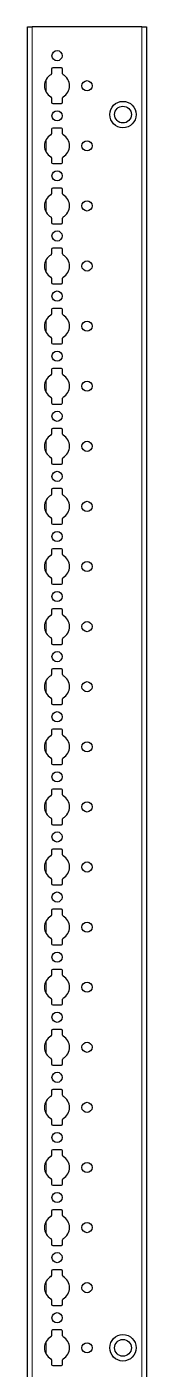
# Model space of a CAD drawing. Header units: millimetres. Extents: x -199 to 2982, y -1847 to 1507.
# Drawn here: x 2933 to 2982, y -311 to 247 of the extents above; entities that cross this region are included whole.
import ezdxf

# ---------------------------------------------------------------- set-up
doc = ezdxf.new("R2010")
doc.units = ezdxf.units.MM

msp = doc.modelspace()

# ---------------------------------------------------------------- linework, layer by layer
at = {"color": 7, "linetype": 'Continuous', "lineweight": 25}
for p, q in [((2932.54, -851.79), (2932.54, 247.21)), ((2932.54, 247.21), (2934.54, 247.21)), ((2980.24, 247.21), (2934.54, 247.21)), ((2980.24, 247.21), (2982.24, 247.21)), ((2982.24, 247.21), (2982.24, -851.79)), ((2942.59, 229.61), (2942.59, 227.73)), ((2946.69, 230.11), (2943.09, 230.11)), ((2947.19, 227.73), (2947.19, 229.61)), ((2942.59, 217.68), (2942.59, 215.81)), ((2943.09, 215.31), (2946.69, 215.31)), ((2947.19, 215.81), (2947.19, 217.68)), ((2942.59, 204.61), (2942.59, 202.73)), ((2946.69, 205.11), (2943.09, 205.11)), ((2947.19, 202.73), (2947.19, 204.61)), ((2942.59, 192.68), (2942.59, 190.81)), ((2943.09, 190.31), (2946.69, 190.31)), ((2947.19, 190.81), (2947.19, 192.68)), ((2942.59, 179.61), (2942.59, 177.73)), ((2946.69, 180.11), (2943.09, 180.11)), ((2947.19, 177.73), (2947.19, 179.61)), ((2942.59, 167.68), (2942.59, 165.81)), ((2947.19, 165.81), (2947.19, 167.68)), ((2943.09, 165.31), (2946.69, 165.31)), ((2942.59, 154.61), (2942.59, 152.73)), ((2946.69, 155.11), (2943.09, 155.11)), ((2947.19, 152.73), (2947.19, 154.61)), ((2942.59, 142.68), (2942.59, 140.81)), ((2943.09, 140.31), (2946.69, 140.31)), ((2947.19, 140.81), (2947.19, 142.68)), ((2942.59, 129.61), (2942.59, 127.73)), ((2946.69, 130.11), (2943.09, 130.11)), ((2947.19, 127.73), (2947.19, 129.61)), ((2942.59, 117.68), (2942.59, 115.81)), ((2947.19, 115.81), (2947.19, 117.68)), ((2943.09, 115.31), (2946.69, 115.31)), ((2942.59, 104.61), (2942.59, 102.73)), ((2946.69, 105.11), (2943.09, 105.11)), ((2947.19, 102.73), (2947.19, 104.61)), ((2942.59, 92.68), (2942.59, 90.81)), ((2943.09, 90.31), (2946.69, 90.31)), ((2947.19, 90.81), (2947.19, 92.68)), ((2942.59, 79.61), (2942.59, 77.73)), ((2946.69, 80.11), (2943.09, 80.11)), ((2947.19, 77.73), (2947.19, 79.61)), ((2942.59, 67.68), (2942.59, 65.81)), ((2947.19, 65.81), (2947.19, 67.68)), ((2943.09, 65.31), (2946.69, 65.31)), ((2942.59, 54.61), (2942.59, 52.73)), ((2946.69, 55.11), (2943.09, 55.11)), ((2947.19, 52.73), (2947.19, 54.61)), ((2942.59, 42.68), (2942.59, 40.81)), ((2943.09, 40.31), (2946.69, 40.31)), ((2947.19, 40.81), (2947.19, 42.68)), ((2942.59, 29.61), (2942.59, 27.73)), ((2946.69, 30.11), (2943.09, 30.11)), ((2947.19, 27.73), (2947.19, 29.61)), ((2942.59, 17.68), (2942.59, 15.81)), ((2947.19, 15.81), (2947.19, 17.68)), ((2943.09, 15.31), (2946.69, 15.31)), ((2942.59, 4.61), (2942.59, 2.73)), ((2946.69, 5.11), (2943.09, 5.11)), ((2947.19, 2.73), (2947.19, 4.61)), ((2942.59, -7.32), (2942.59, -9.19)), ((2943.09, -9.69), (2946.69, -9.69)), ((2947.19, -9.19), (2947.19, -7.32)), ((2942.59, -20.39), (2942.59, -22.27)), ((2946.69, -19.89), (2943.09, -19.89)), ((2947.19, -22.27), (2947.19, -20.39)), ((2942.59, -32.32), (2942.59, -34.19)), ((2947.19, -34.19), (2947.19, -32.32)), ((2943.09, -34.69), (2946.69, -34.69)), ((2942.59, -45.39), (2942.59, -47.27)), ((2946.69, -44.89), (2943.09, -44.89)), ((2947.19, -47.27), (2947.19, -45.39)), ((2942.59, -57.32), (2942.59, -59.19)), ((2943.09, -59.69), (2946.69, -59.69)), ((2947.19, -59.19), (2947.19, -57.32)), ((2942.59, -70.39), (2942.59, -72.27)), ((2946.69, -69.89), (2943.09, -69.89)), ((2947.19, -72.27), (2947.19, -70.39)), ((2942.59, -82.32), (2942.59, -84.19)), ((2947.19, -84.19), (2947.19, -82.32)), ((2943.09, -84.69), (2946.69, -84.69)), ((2946.69, -94.89), (2943.09, -94.89)), ((2942.59, -95.39), (2942.59, -97.27)), ((2947.19, -97.27), (2947.19, -95.39)), ((2942.59, -107.32), (2942.59, -109.19)), ((2943.09, -109.69), (2946.69, -109.69)), ((2947.19, -109.19), (2947.19, -107.32)), ((2942.59, -120.39), (2942.59, -122.27)), ((2946.69, -119.89), (2943.09, -119.89)), ((2947.19, -122.27), (2947.19, -120.39)), ((2942.59, -132.32), (2942.59, -134.19)), ((2947.19, -134.19), (2947.19, -132.32)), ((2943.09, -134.69), (2946.69, -134.69)), ((2946.69, -144.89), (2943.09, -144.89)), ((2942.59, -145.39), (2942.59, -147.27)), ((2947.19, -147.27), (2947.19, -145.39)), ((2942.59, -157.32), (2942.59, -159.19)), ((2943.09, -159.69), (2946.69, -159.69)), ((2947.19, -159.19), (2947.19, -157.32)), ((2942.59, -170.39), (2942.59, -172.27)), ((2946.69, -169.89), (2943.09, -169.89)), ((2947.19, -172.27), (2947.19, -170.39)), ((2942.59, -182.32), (2942.59, -184.19)), ((2947.19, -184.19), (2947.19, -182.32)), ((2943.09, -184.69), (2946.69, -184.69)), ((2942.59, -195.39), (2942.59, -197.27)), ((2946.69, -194.89), (2943.09, -194.89)), ((2947.19, -197.27), (2947.19, -195.39)), ((2942.59, -207.32), (2942.59, -209.19)), ((2943.09, -209.69), (2946.69, -209.69)), ((2947.19, -209.19), (2947.19, -207.32)), ((2942.59, -220.39), (2942.59, -222.27)), ((2946.69, -219.89), (2943.09, -219.89)), ((2947.19, -222.27), (2947.19, -220.39)), ((2942.59, -232.32), (2942.59, -234.19)), ((2947.19, -234.19), (2947.19, -232.32)), ((2943.09, -234.69), (2946.69, -234.69)), ((2942.59, -245.39), (2942.59, -247.27)), ((2946.69, -244.89), (2943.09, -244.89)), ((2947.19, -247.27), (2947.19, -245.39)), ((2942.59, -257.32), (2942.59, -259.19)), ((2943.09, -259.69), (2946.69, -259.69)), ((2947.19, -259.19), (2947.19, -257.32)), ((2942.59, -270.39), (2942.59, -272.27)), ((2946.69, -269.89), (2943.09, -269.89)), ((2947.19, -272.27), (2947.19, -270.39)), ((2942.59, -282.32), (2942.59, -284.19)), ((2943.09, -284.69), (2946.69, -284.69)), ((2947.19, -284.19), (2947.19, -282.32)), ((2942.59, -295.39), (2942.59, -297.27)), ((2946.69, -294.89), (2943.09, -294.89)), ((2947.19, -297.27), (2947.19, -295.39)), ((2942.59, -307.32), (2942.59, -309.19)), ((2943.09, -309.69), (2946.69, -309.69)), ((2947.19, -309.19), (2947.19, -307.32))]:
    msp.add_line(p, q, dxfattribs=at)
at = {"color": 8, "linetype": 'Continuous', "lineweight": 18}
for p, q in [((2934.54, 247.21), (2934.54, -851.79)), ((2980.24, -851.79), (2980.24, 247.21)), ((2940.39, 225.41), (2940.39, 220)), ((2940.39, 200.41), (2940.39, 195)), ((2940.39, 175.41), (2940.39, 170)), ((2940.39, 150.41), (2940.39, 145)), ((2940.39, 125.41), (2940.39, 120)), ((2940.39, 100.41), (2940.39, 95)), ((2940.39, 75.41), (2940.39, 70)), ((2940.39, 50.41), (2940.39, 45)), ((2940.39, 25.41), (2940.39, 20)), ((2940.39, 0.41), (2940.39, -5)), ((2940.39, -24.59), (2940.39, -30)), ((2940.39, -49.59), (2940.39, -55)), ((2940.39, -74.59), (2940.39, -80)), ((2940.39, -99.59), (2940.39, -105)), ((2940.39, -124.59), (2940.39, -130)), ((2940.39, -149.59), (2940.39, -155)), ((2940.39, -174.59), (2940.39, -180)), ((2940.39, -199.59), (2940.39, -205)), ((2940.39, -224.59), (2940.39, -230)), ((2940.39, -249.59), (2940.39, -255)), ((2940.39, -274.59), (2940.39, -280)), ((2940.39, -299.59), (2940.39, -305))]:
    msp.add_line(p, q, dxfattribs=at)
at = {"color": 7, "linetype": 'Continuous', "lineweight": 25}
for centre, radius in [((2944.89, 235.21), 2.12), ((2957.39, 222.71), 2.13), ((2944.89, 210.21), 2.12), ((2972.39, 210.71), 5.5), ((2972.39, 210.71), 3.5), ((2957.39, 197.71), 2.12), ((2944.89, 185.21), 2.12), ((2957.39, 172.71), 2.12), ((2944.89, 160.21), 2.12), ((2957.39, 147.71), 2.12), ((2944.89, 135.21), 2.12), ((2957.39, 122.71), 2.12), ((2944.89, 110.21), 2.12), ((2957.39, 97.71), 2.12), ((2944.89, 85.21), 2.12), ((2957.39, 72.71), 2.12), ((2944.89, 60.21), 2.12), ((2957.39, 47.71), 2.12), ((2944.89, 35.21), 2.12), ((2957.39, 22.71), 2.12), ((2944.89, 10.21), 2.12), ((2957.39, -2.29), 2.12), ((2944.89, -14.79), 2.12), ((2957.39, -27.29), 2.12), ((2944.89, -39.79), 2.12), ((2957.39, -52.29), 2.12), ((2944.89, -64.79), 2.12), ((2957.39, -77.29), 2.12), ((2944.89, -89.79), 2.12), ((2957.39, -102.29), 2.12), ((2944.89, -114.79), 2.12), ((2957.39, -127.29), 2.12), ((2944.89, -139.79), 2.12), ((2957.39, -152.29), 2.12), ((2944.89, -164.79), 2.12), ((2957.39, -177.29), 2.12), ((2944.89, -189.79), 2.12), ((2957.39, -202.29), 2.12), ((2944.89, -214.79), 2.12), ((2957.39, -227.29), 2.12), ((2944.89, -239.79), 2.12), ((2957.39, -252.29), 2.12), ((2944.89, -264.79), 2.12), ((2957.39, -277.29), 2.12), ((2944.89, -289.79), 2.12), ((2957.39, -302.29), 2.12), ((2972.39, -302.29), 5.5), ((2972.39, -302.29), 3.5)]:
    msp.add_circle(centre, radius, dxfattribs=at)
for centre, radius, start, end in [((2943.09, 229.61), 0.5, 90, 180), ((2946.69, 229.61), 0.5, 360, 90), ((2944.89, 222.71), 5.25, 119.1407, 240.8593), ((2942.09, 227.73), 0.5, 299.1407, 0), ((2947.69, 227.73), 0.5, 180, 240.8593), ((2944.89, 222.71), 5.25, 299.1407, 60.8593), ((2942.09, 217.68), 0.5, 0, 60.8593), ((2947.69, 217.68), 0.5, 119.1407, 180), ((2943.09, 215.81), 0.5, 180, 270), ((2946.69, 215.81), 0.5, 270, 0), ((2944.89, 197.71), 5.25, 119.1407, 240.8593), ((2942.09, 202.73), 0.5, 299.1407, 0), ((2943.09, 204.61), 0.5, 90, 180), ((2946.69, 204.61), 0.5, 0, 90), ((2947.69, 202.73), 0.5, 180, 240.8593), ((2944.89, 197.71), 5.25, 299.1407, 60.8593), ((2942.09, 192.68), 0.5, 0, 60.8593), ((2943.09, 190.81), 0.5, 180, 270), ((2946.69, 190.81), 0.5, 270, 0), ((2947.69, 192.68), 0.5, 119.1407, 180), ((2943.09, 179.61), 0.5, 90, 180), ((2946.69, 179.61), 0.5, 0, 90), ((2944.89, 172.71), 5.25, 119.1407, 240.8593), ((2942.09, 177.73), 0.5, 299.1407, 0), ((2947.69, 177.73), 0.5, 180, 240.8593), ((2944.89, 172.71), 5.25, 299.1407, 60.8593), ((2942.09, 167.68), 0.5, 0, 60.8593), ((2947.69, 167.68), 0.5, 119.1407, 180), ((2943.09, 165.81), 0.5, 180, 270), ((2946.69, 165.81), 0.5, 270, 0), ((2944.89, 147.71), 5.25, 119.1407, 240.8593), ((2942.09, 152.73), 0.5, 299.1407, 0), ((2943.09, 154.61), 0.5, 90, 180), ((2946.69, 154.61), 0.5, 0, 90), ((2947.69, 152.73), 0.5, 180, 240.8593), ((2944.89, 147.71), 5.25, 299.1407, 60.8593), ((2942.09, 142.68), 0.5, 0, 60.8593), ((2943.09, 140.81), 0.5, 180, 270), ((2946.69, 140.81), 0.5, 270, 0), ((2947.69, 142.68), 0.5, 119.1407, 180), ((2943.09, 129.61), 0.5, 90, 180), ((2946.69, 129.61), 0.5, 0, 90), ((2944.89, 122.71), 5.25, 119.1407, 240.8593), ((2942.09, 127.73), 0.5, 299.1407, 0), ((2947.69, 127.73), 0.5, 180, 240.8593), ((2944.89, 122.71), 5.25, 299.1407, 60.8593), ((2942.09, 117.68), 0.5, 0, 60.8593), ((2947.69, 117.68), 0.5, 119.1407, 180), ((2943.09, 115.81), 0.5, 180, 270), ((2946.69, 115.81), 0.5, 270, 0), ((2944.89, 97.71), 5.25, 119.1407, 240.8593), ((2942.09, 102.73), 0.5, 299.1407, 0), ((2943.09, 104.61), 0.5, 90, 180), ((2946.69, 104.61), 0.5, 0, 90), ((2947.69, 102.73), 0.5, 180, 240.8593), ((2944.89, 97.71), 5.25, 299.1407, 60.8593), ((2942.09, 92.68), 0.5, 0, 60.8593), ((2943.09, 90.81), 0.5, 180, 270), ((2946.69, 90.81), 0.5, 270, 0), ((2947.69, 92.68), 0.5, 119.1407, 180), ((2943.09, 79.61), 0.5, 90, 180), ((2946.69, 79.61), 0.5, 0, 90), ((2944.89, 72.71), 5.25, 119.1407, 240.8593), ((2942.09, 77.73), 0.5, 299.1407, 0), ((2947.69, 77.73), 0.5, 180, 240.8593), ((2944.89, 72.71), 5.25, 299.1407, 60.8593), ((2942.09, 67.68), 0.5, 0, 60.8593), ((2947.69, 67.68), 0.5, 119.1407, 180), ((2943.09, 65.81), 0.5, 180, 270), ((2946.69, 65.81), 0.5, 270, 0), ((2944.89, 47.71), 5.25, 119.1407, 240.8593), ((2942.09, 52.73), 0.5, 299.1407, 0), ((2943.09, 54.61), 0.5, 90, 180), ((2946.69, 54.61), 0.5, 360, 90), ((2947.69, 52.73), 0.5, 180, 240.8593), ((2944.89, 47.71), 5.25, 299.1407, 60.8593), ((2942.09, 42.68), 0.5, 0, 60.8593), ((2943.09, 40.81), 0.5, 180, 270), ((2946.69, 40.81), 0.5, 270, 0), ((2947.69, 42.68), 0.5, 119.1407, 180), ((2943.09, 29.61), 0.5, 90, 180), ((2946.69, 29.61), 0.5, 0, 90), ((2944.89, 22.71), 5.25, 119.1407, 240.8593), ((2942.09, 27.73), 0.5, 299.1407, 0), ((2947.69, 27.73), 0.5, 180, 240.8593), ((2944.89, 22.71), 5.25, 299.1407, 60.8593), ((2942.09, 17.68), 0.5, 0, 60.8593), ((2947.69, 17.68), 0.5, 119.1407, 180), ((2943.09, 15.81), 0.5, 180, 270), ((2946.69, 15.81), 0.5, 270, 0), ((2944.89, -2.29), 5.25, 119.1407, 240.8593), ((2942.09, 2.73), 0.5, 299.1407, 0), ((2943.09, 4.61), 0.5, 90, 180), ((2946.69, 4.61), 0.5, 0, 90), ((2947.69, 2.73), 0.5, 180, 240.8593), ((2944.89, -2.29), 5.25, 299.1407, 60.8593), ((2942.09, -7.32), 0.5, 0, 60.8593), ((2943.09, -9.19), 0.5, 180, 270), ((2946.69, -9.19), 0.5, 270, 0), ((2947.69, -7.32), 0.5, 119.1407, 180), ((2942.09, -22.27), 0.5, 299.1407, 0), ((2943.09, -20.39), 0.5, 90, 180), ((2946.69, -20.39), 0.5, 0, 90), ((2947.69, -22.27), 0.5, 180, 240.8593), ((2944.89, -27.29), 5.25, 119.1407, 240.8593), ((2944.89, -27.29), 5.25, 299.1407, 60.8593), ((2942.09, -32.32), 0.5, 0, 60.8593), ((2947.69, -32.32), 0.5, 119.1407, 180), ((2943.09, -34.19), 0.5, 180, 270), ((2946.69, -34.19), 0.5, 270, 0), ((2944.89, -52.29), 5.25, 119.1407, 240.8593), ((2942.09, -47.27), 0.5, 299.1407, 0), ((2943.09, -45.39), 0.5, 90, 180), ((2946.69, -45.39), 0.5, 0, 90), ((2947.69, -47.27), 0.5, 180, 240.8593), ((2944.89, -52.29), 5.25, 299.1407, 60.8593), ((2942.09, -57.32), 0.5, 0, 60.8593), ((2943.09, -59.19), 0.5, 180, 270), ((2946.69, -59.19), 0.5, 270, 0), ((2947.69, -57.32), 0.5, 119.1407, 180), ((2942.09, -72.27), 0.5, 299.1407, 0), ((2943.09, -70.39), 0.5, 90, 180), ((2946.69, -70.39), 0.5, 0, 90), ((2947.69, -72.27), 0.5, 180, 240.8593), ((2944.89, -77.29), 5.25, 119.1407, 240.8593), ((2944.89, -77.29), 5.25, 299.1407, 60.8593), ((2942.09, -82.32), 0.5, 0, 60.8593), ((2947.69, -82.32), 0.5, 119.1407, 180), ((2943.09, -84.19), 0.5, 180, 270), ((2946.69, -84.19), 0.5, 270, 0), ((2943.09, -95.39), 0.5, 90, 180), ((2946.69, -95.39), 0.5, 0, 90), ((2944.89, -102.29), 5.25, 119.1407, 240.8593), ((2942.09, -97.27), 0.5, 299.1407, 0), ((2947.69, -97.27), 0.5, 180, 240.8593), ((2944.89, -102.29), 5.25, 299.1407, 60.8593), ((2942.09, -107.32), 0.5, 0, 60.8593), ((2943.09, -109.19), 0.5, 180, 270), ((2946.69, -109.19), 0.5, 270, 0), ((2947.69, -107.32), 0.5, 119.1407, 180), ((2944.89, -127.29), 5.25, 119.1407, 240.8593), ((2942.09, -122.27), 0.5, 299.1407, 0), ((2943.09, -120.39), 0.5, 90, 180), ((2946.69, -120.39), 0.5, 0, 90), ((2947.69, -122.27), 0.5, 180, 240.8593), ((2944.89, -127.29), 5.25, 299.1407, 60.8593), ((2942.09, -132.32), 0.5, 0, 60.8593), ((2947.69, -132.32), 0.5, 119.1407, 180), ((2943.09, -134.19), 0.5, 180, 270), ((2946.69, -134.19), 0.5, 270, 0), ((2943.09, -145.39), 0.5, 90, 180), ((2946.69, -145.39), 0.5, 0, 90), ((2944.89, -152.29), 5.25, 119.1407, 240.8593), ((2942.09, -147.27), 0.5, 299.1407, 0), ((2947.69, -147.27), 0.5, 180, 240.8593), ((2944.89, -152.29), 5.25, 299.1407, 60.8593), ((2942.09, -157.32), 0.5, 0, 60.8593), ((2943.09, -159.19), 0.5, 180, 270), ((2946.69, -159.19), 0.5, 270, 0), ((2947.69, -157.32), 0.5, 119.1407, 180), ((2944.89, -177.29), 5.25, 119.1407, 240.8593), ((2942.09, -172.27), 0.5, 299.1407, 0), ((2943.09, -170.39), 0.5, 90, 180), ((2946.69, -170.39), 0.5, 0, 90), ((2947.69, -172.27), 0.5, 180, 240.8593), ((2944.89, -177.29), 5.25, 299.1407, 60.8593), ((2942.09, -182.32), 0.5, 0, 60.8593), ((2943.09, -184.19), 0.5, 180, 270), ((2946.69, -184.19), 0.5, 270, 0), ((2947.69, -182.32), 0.5, 119.1407, 180), ((2943.09, -195.39), 0.5, 90, 180), ((2946.69, -195.39), 0.5, 0, 90), ((2944.89, -202.29), 5.25, 119.1407, 240.8593), ((2942.09, -197.27), 0.5, 299.1407, 0), ((2947.69, -197.27), 0.5, 180, 240.8593), ((2944.89, -202.29), 5.25, 299.1407, 60.8593), ((2942.09, -207.32), 0.5, 0, 60.8593), ((2943.09, -209.19), 0.5, 180, 270), ((2946.69, -209.19), 0.5, 270, 0), ((2947.69, -207.32), 0.5, 119.1407, 180), ((2944.89, -227.29), 5.25, 119.1407, 240.8593), ((2942.09, -222.27), 0.5, 299.1407, 0), ((2943.09, -220.39), 0.5, 90, 180), ((2946.69, -220.39), 0.5, 0, 90), ((2947.69, -222.27), 0.5, 180, 240.8593), ((2944.89, -227.29), 5.25, 299.1407, 60.8593), ((2942.09, -232.32), 0.5, 0, 60.8593), ((2943.09, -234.19), 0.5, 180, 270), ((2946.69, -234.19), 0.5, 270, 0), ((2947.69, -232.32), 0.5, 119.1407, 180), ((2943.09, -245.39), 0.5, 90, 180), ((2946.69, -245.39), 0.5, 0, 90), ((2944.89, -252.29), 5.25, 119.1407, 240.8593), ((2942.09, -247.27), 0.5, 299.1407, 0), ((2947.69, -247.27), 0.5, 180, 240.8593), ((2944.89, -252.29), 5.25, 299.1407, 60.8593), ((2942.09, -257.32), 0.5, 0, 60.8593), ((2943.09, -259.19), 0.5, 180, 270), ((2946.69, -259.19), 0.5, 270, 0), ((2947.69, -257.32), 0.5, 119.1407, 180), ((2944.89, -277.29), 5.25, 119.1407, 240.8593), ((2942.09, -272.27), 0.5, 299.1407, 0), ((2943.09, -270.39), 0.5, 90, 180), ((2946.69, -270.39), 0.5, 0, 90), ((2947.69, -272.27), 0.5, 180, 240.8593), ((2944.89, -277.29), 5.25, 299.1407, 60.8593), ((2942.09, -282.32), 0.5, 0, 60.8593), ((2943.09, -284.19), 0.5, 180, 270), ((2946.69, -284.19), 0.5, 270, 0), ((2947.69, -282.32), 0.5, 119.1407, 180), ((2943.09, -295.39), 0.5, 90, 180), ((2946.69, -295.39), 0.5, 0, 90), ((2944.89, -302.29), 5.25, 119.1407, 240.8593), ((2942.09, -297.27), 0.5, 299.1407, 0), ((2947.69, -297.27), 0.5, 180, 240.8593), ((2944.89, -302.29), 5.25, 299.1407, 60.8593), ((2942.09, -307.32), 0.5, 0, 60.8593), ((2947.69, -307.32), 0.5, 119.1407, 180), ((2943.09, -309.19), 0.5, 180, 270), ((2946.69, -309.19), 0.5, 270, 0)]:
    msp.add_arc(centre, radius, start, end, dxfattribs=at)

doc.saveas('drawing.dxf')
